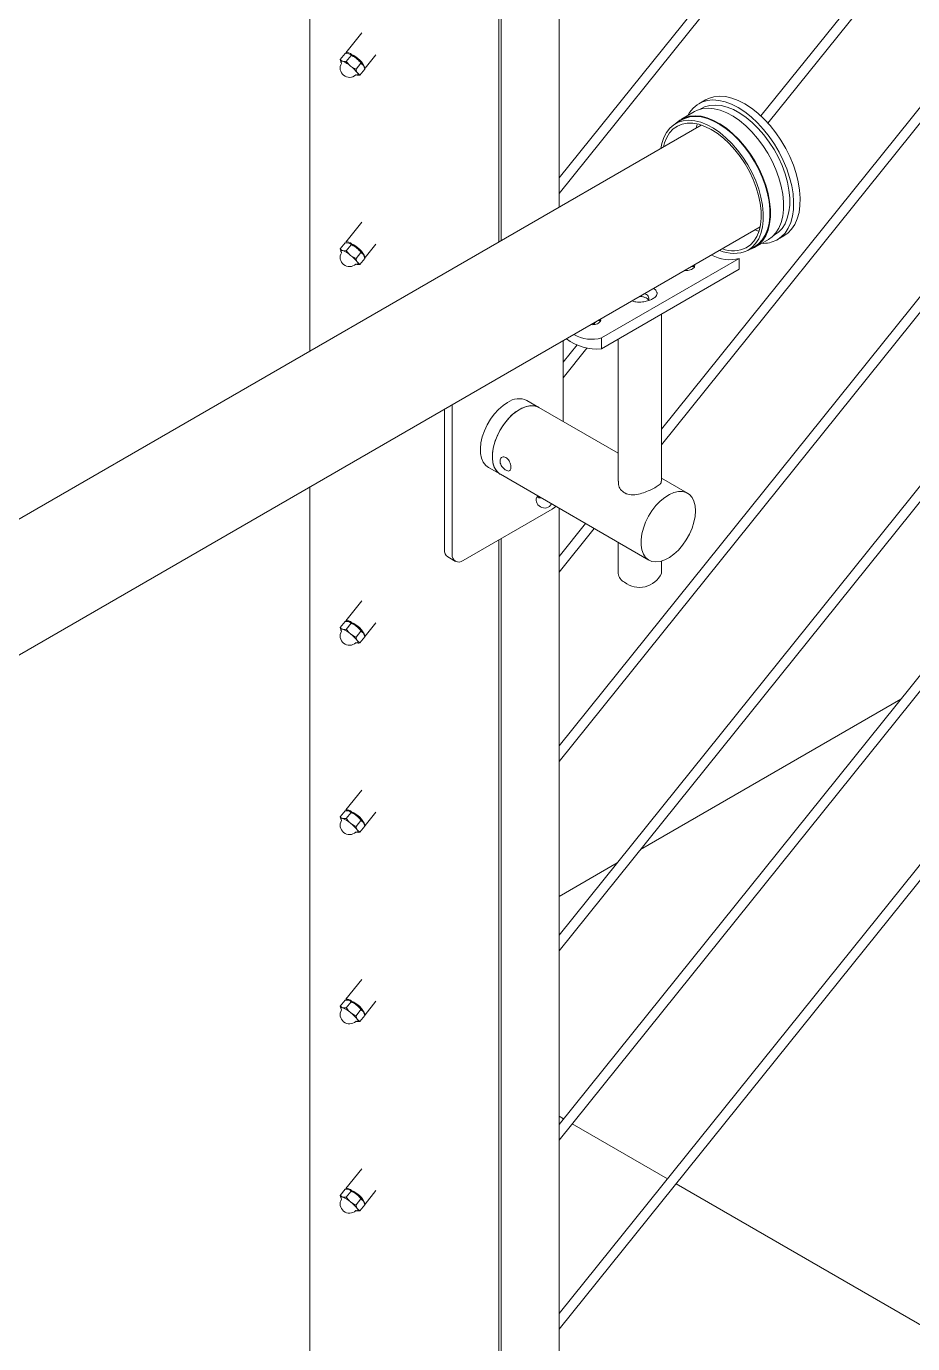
# Model space of a CAD drawing. Header units: inches. Extents: x 0.03 to 2.74, y 0.01 to 1.91.
# Drawn here: x 0.1619 to 0.2089, y 0.3139 to 0.3838 of the extents above; entities that cross this region are included whole.
import ezdxf

# ---------------------------------------------------------------- set-up
doc = ezdxf.new("R2010")
doc.units = ezdxf.units.IN
doc.header["$MEASUREMENT"] = 0

msp = doc.modelspace()

# ---------------------------------------------------------------- linework, layer by layer
at = {"linetype": 'Continuous', "lineweight": 15}
for p, q in [((0.2704031144144123, 0.4755589337943646), (0.19017526081413, 0.3757562442679459)), ((0.19017526081413, 0.3749249484291254), (0.270700271820744, 0.4750972968317097)), ((0.2704031144144123, 0.4655129101258835), (0.2008910140817876, 0.3790405143121373)), ((0.2012585268572871, 0.378666399827), (0.270700271820744, 0.4650512731944156)), ((0.2704031144144123, 0.4554668864574024), (0.1956071433315645, 0.3624214030015886)), ((0.1956071433315645, 0.3615901031708369), (0.270700271820744, 0.4550052494947474)), ((0.2704031144144123, 0.4454208632879126), (0.19017526081413, 0.3456181777534251)), ((0.19017526081413, 0.3447868739307422), (0.270700271820744, 0.4449592263252577)), ((0.2704031144144123, 0.4353748391204401), (0.19017526081413, 0.3355721475980558)), ((0.19017526081413, 0.3347408517592353), (0.270700271820744, 0.4349132021577852)), ((0.2704031144144123, 0.4253288169489332), (0.19017526081413, 0.3255261254265489)), ((0.19017526081413, 0.3246948295877284), (0.270700271820744, 0.4248671779903126)), ((0.2704031144144123, 0.4152827907854951), (0.19017526081413, 0.3154801032550419)), ((0.19017526081413, 0.3146488074162215), (0.270700271820744, 0.4148211558188058)), ((0.1769353081758379, 0.3924862765487567), (0.1769353081758379, 0.3665650126933431)), ((0.1901752677279831, 0.374208275514118), (0.1901752677279831, 0.3922447886622073)), ((0.1869771474400667, 0.3723620439048114), (0.1869771474400667, 0.3905651163897647)), ((0.1870931342397088, 0.3724290016590089), (0.1870931342397088, 0.3906320741439623)), ((0.1797010637461564, 0.3834501450902197), (0.1788522914839203, 0.3823942890752954)), ((0.178554283673657, 0.3820338212584543), (0.1788129447459158, 0.3823555845645328)), ((0.178554283673657, 0.3820338212584543), (0.178622250306578, 0.3818385582606761)), ((0.1788749101543441, 0.381934744793327), (0.1786831820939675, 0.3819452099575545)), ((0.1788129447459158, 0.3823555845645328), (0.1790046486078065, 0.3823451034354999)), ((0.1788749101543441, 0.381934744793327), (0.1791335435711904, 0.3822564941302414)), ((0.1793942684286003, 0.3815232784917585), (0.179652929500859, 0.3818450437938026)), ((0.179652929500859, 0.3818450437938026), (0.1797837015753602, 0.3817279109678914)), ((0.1798751269118569, 0.3815720756271831), (0.1804498063817102, 0.3822869665990581)), ((0.1794013309295441, 0.3812213817581975), (0.17938988850266, 0.3812251105110351)), ((0.1795930313345083, 0.3812109026248058), (0.1794622627169337, 0.3813280334550758)), ((0.1795930313345083, 0.3812109026248058), (0.1798516924067671, 0.3815326659308844)), ((0.1979434518302942, 0.3798955377811989), (0.1975954637759552, 0.3796946485534765)), ((0.1973649144304099, 0.3792728902257977), (0.196668938321732, 0.3788711117703529)), ((0.1977412838517333, 0.3794420528306882), (0.1976706519284414, 0.3794012778892908)), ((0.1977175762494459, 0.3785623596783106), (0.1417833984363072, 0.3462722461411777)), ((0.1966897697611288, 0.3788350266670974), (0.1963417817067898, 0.378634137439375)), ((0.1797010637461564, 0.3734041209227472), (0.1788522914839203, 0.3723482669037885)), ((0.1449081420012502, 0.3408594407361409), (0.2008423198143889, 0.3731495542732739)), ((0.201545341139378, 0.3726893967925612), (0.2016159730626699, 0.3727301717339586)), ((0.2017617931384479, 0.3724775720192392), (0.2021097811927869, 0.3726784612469616)), ((0.178554283673657, 0.3719877970909817), (0.1788129447459158, 0.3723095623930259)), ((0.178554283673657, 0.3719877970909817), (0.178622250306578, 0.3717925360891692)), ((0.1788129447459158, 0.3723095623930259), (0.1790046486078065, 0.3722990792680274)), ((0.1788749101543441, 0.3718887206258545), (0.1791335435711904, 0.3722104699627689)), ((0.1798751269118569, 0.371526049463745), (0.1804498063817102, 0.3722409424315856)), ((0.2002164709177264, 0.3719222563426455), (0.2005644589720654, 0.3721231455703679)), ((0.2005852904114622, 0.3720870604671124), (0.2012812665201402, 0.3724888389225573)), ((0.1788749101543441, 0.3718887206258545), (0.1786831820939675, 0.371899185790082)), ((0.1793942684286003, 0.371477254324286), (0.179652929500859, 0.3717990196263301)), ((0.1795930313345083, 0.3711648784573333), (0.1794622627169337, 0.3712820092876033)), ((0.1795930313345083, 0.3711648784573333), (0.1798516924067671, 0.3714866437593775)), ((0.179652929500859, 0.3717990196263301), (0.1797837015753602, 0.3716818868004189)), ((0.19242890728517, 0.3672673824210815), (0.1997366287708758, 0.371486040238123)), ((0.1997366287708758, 0.3709030146962687), (0.1997366287708758, 0.371486040238123)), ((0.1794013309295441, 0.3711753595866905), (0.17938988850266, 0.3711790863435626)), ((0.19242890728517, 0.3666843568792272), (0.1997366287708758, 0.3709030146962687)), ((0.1956071364177115, 0.3596535319150176), (0.1956071364177115, 0.3685191080989541)), ((0.1920972013548866, 0.3681011007538965), (0.1919908662941751, 0.3679688101482328)), ((0.1903873985688642, 0.3628351321685409), (0.1903873985688642, 0.36711405127289)), ((0.19242890728517, 0.3666843568792272), (0.19242890728517, 0.3672673824210815)), ((0.1933105341773476, 0.3671933079142847), (0.1933105341773476, 0.3596541386898556)), ((0.1911262198252164, 0.3668932095352161), (0.1903874054827173, 0.3659741287207005)), ((0.1903874054827173, 0.36514283288188), (0.1916500133362375, 0.3667134994103918)), ((0.1844948598469376, 0.3637123610757335), (0.1844948598469376, 0.3557793199768349)), ((0.1891042842270429, 0.3635758755276368), (0.1884663153458923, 0.363944167123418)), ((0.1933105480050538, 0.3611476511348006), (0.1891042842270429, 0.3635758755276368)), ((0.1840888714789244, 0.3634779966198787), (0.1840888714789244, 0.3560136920729385)), ((0.1864159430699096, 0.3603924469278076), (0.1870539119510601, 0.3600241553320264)), ((0.1769353081758379, 0.3593483276379587), (0.1769353081758379, 0.2936875425011015)), ((0.1870539119510601, 0.3600241553320264), (0.1949415881765363, 0.3554706967701499)), ((0.196991960452519, 0.3590224169657602), (0.1956071364177114, 0.3598218588644553)), ((0.185074821500561, 0.3554443864418449), (0.1898074369152409, 0.3581764671667663)), ((0.1901752677279831, 0.2936875504836663), (0.1901752677279831, 0.3582222557437947)), ((0.1915797962441318, 0.3574114282281506), (0.19017526081413, 0.3556641959330009)), ((0.1869771474400667, 0.2916451913031905), (0.1869771474400667, 0.3565425834713521)), ((0.1870931342397088, 0.2917121490573881), (0.1870931342397088, 0.3566095412255497)), ((0.19017526081413, 0.3548329000941804), (0.1920362211705254, 0.3571479258052439)), ((0.1933105341773476, 0.3564122873806182), (0.1933105341773476, 0.3547683941499128)), ((0.1842587586773512, 0.3556381511731616), (0.1846647470453644, 0.3554037790770579)), ((0.1956071364177115, 0.3547684021324777), (0.1956071364177115, 0.3554169312731864)), ((0.1797010637461564, 0.3533120725878022), (0.1788522914839203, 0.3522562185688435)), ((0.178554283673657, 0.3518957487560367), (0.1788129447459158, 0.3522175140580808)), ((0.178554283673657, 0.3518957487560367), (0.178622250306578, 0.3517004877542241)), ((0.1788749101543441, 0.3517966722909094), (0.1786831820939675, 0.3518071374551369)), ((0.1788129447459158, 0.3522175140580808), (0.1790046486078065, 0.3522070309330823)), ((0.1788749101543441, 0.3517966722909094), (0.1791335435711904, 0.3521184216278239)), ((0.1793942684286003, 0.3513852059893409), (0.179652929500859, 0.3517069712913851)), ((0.179652929500859, 0.3517069712913851), (0.1797837015753602, 0.3515898384654739)), ((0.1798751269118569, 0.3514340051207311), (0.1804498063817102, 0.3521488940966405)), ((0.1794013309295441, 0.3510833112517455), (0.17938988850266, 0.3510870380086175)), ((0.1795930313345083, 0.3510728301223882), (0.1794622627169337, 0.3511899609526583)), ((0.1795930313345083, 0.3510728301223882), (0.1798516924067671, 0.3513945954244324)), ((0.2083193857610529, 0.3480972513785415), (0.1944980403015454, 0.3401183584802785)), ((0.1797010637461564, 0.3432660504162952), (0.1788522914839203, 0.3422101924054053)), ((0.178554283673657, 0.3418497265845297), (0.1788129447459158, 0.3421714918865739)), ((0.1788129447459158, 0.3421714918865739), (0.1790046486078065, 0.3421610087615754)), ((0.1788749101543441, 0.3417506461274713), (0.1791335435711904, 0.3420723954643857)), ((0.1798751269118569, 0.341387978957293), (0.1804498063817102, 0.3421028719251336)), ((0.178554283673657, 0.3418497265845297), (0.178622250306578, 0.341654461590786)), ((0.1788749101543441, 0.3417506461274713), (0.1786831820939675, 0.3417611112916988)), ((0.1793942684286003, 0.3413391798259028), (0.179652929500859, 0.341660945127947)), ((0.1795930313345083, 0.3410268079508812), (0.1798516924067671, 0.3413485732529254)), ((0.179652929500859, 0.341660945127947), (0.1797837015753602, 0.3415438123020357)), ((0.1794013309295441, 0.3410372890802385), (0.17938988850266, 0.3410410118451794)), ((0.1795930313345083, 0.3410268079508812), (0.1794622627169337, 0.3411439387811513)), ((0.1932511683776857, 0.3393985546400898), (0.1901752504433503, 0.3376228650132144)), ((0.1797010637461564, 0.3332200282447884), (0.1788522914839203, 0.3321641702338984)), ((0.178554283673657, 0.3318037044130228), (0.1788129447459158, 0.332125469715067)), ((0.1788129447459158, 0.332125469715067), (0.1790046486078065, 0.3321149865900684)), ((0.178554283673657, 0.3318037044130228), (0.178622250306578, 0.3316084394192791)), ((0.1788749101543441, 0.3317046239559644), (0.1786831820939675, 0.3317150891201919)), ((0.1788749101543441, 0.3317046239559644), (0.1791335435711904, 0.3320263732928788)), ((0.1793942684286003, 0.3312931576543959), (0.179652929500859, 0.3316149229564401)), ((0.179652929500859, 0.3316149229564401), (0.1797837015753602, 0.3314977901305288)), ((0.1798751269118569, 0.3313419567857861), (0.1804498063817102, 0.3320568497536267)), ((0.1794013309295441, 0.3309912669087316), (0.17938988850266, 0.3309949896736725)), ((0.1795930313345083, 0.3309807857793744), (0.1794622627169337, 0.3310979166096444)), ((0.1795930313345083, 0.3309807857793744), (0.1798516924067671, 0.3313025510814185)), ((0.1904145112438044, 0.3258237480586709), (0.1901752642710565, 0.3259618623961919)), ((0.1959304281887694, 0.3226394769854581), (0.1908709465409776, 0.3255602535702507)), ((0.1797010637461564, 0.3231740060732814), (0.1788522914839203, 0.3221181480623915)), ((0.2380730385077118, 0.2983110658931234), (0.1963868669428691, 0.3223759805013968)), ((0.178554283673657, 0.3217576822415159), (0.1788129447459158, 0.3220794395596976)), ((0.178554283673657, 0.3217576822415159), (0.178622250306578, 0.3215624172477721)), ((0.1788749101543441, 0.3216586017844575), (0.1786831820939675, 0.321669066948685)), ((0.1788129447459158, 0.3220794395596976), (0.1790046486078065, 0.3220689564346991)), ((0.1788749101543441, 0.3216586017844575), (0.1791335435711904, 0.3219803511213719)), ((0.1798751269118569, 0.3212959346142792), (0.1804498063817102, 0.3220108195982574)), ((0.1794013309295441, 0.3209452367533623), (0.17938988850266, 0.3209489675021656)), ((0.1793942684286003, 0.3212471354828889), (0.179652929500859, 0.3215689007849332)), ((0.1795930313345083, 0.3209347636078674), (0.1794622627169337, 0.3210518864542751)), ((0.1795930313345083, 0.3209347636078674), (0.1798516924067671, 0.3212565209260492)), ((0.179652929500859, 0.3215689007849332), (0.1797837015753602, 0.3214517679590219))]:
    msp.add_line(p, q, dxfattribs=at)
at = {"linetype": 'Continuous', "lineweight": 15, "flags": 128}
for points in [[(0.178622250306578, 0.3818385582606761), (0.1786033927722418, 0.3818716984424894), (0.1785920298546683, 0.381899893195055), (0.1785883585986711, 0.3819226614261143), (0.1785924654274138, 0.381939629815171), (0.1786042742885123, 0.3819505048754867), (0.1786235570248143, 0.3819550889227791), (0.178650026711416, 0.3819533239796531), (0.1786831820939675, 0.3819452099575545)], [(0.1794622627169337, 0.3813280334550758), (0.1794811444497557, 0.3812949112340335), (0.1794925073673292, 0.3812667184774335), (0.179496150967914, 0.3812439322852789), (0.1794920475960979, 0.381226961900581), (0.1794802663904117, 0.381216102805395), (0.1794609525417708, 0.3812115047886141), (0.1794345105105815, 0.3812132856968698), (0.1794013309295441, 0.3812213817581975)], [(0.2017283300894334, 0.3724588626897528), (0.2019642584126922, 0.3726197596544953), (0.2021681064575569, 0.3728293152502201), (0.2023370049749901, 0.3730845911463425), (0.2024685825133777, 0.3733820023661358), (0.2025609999877946, 0.3737173691850794), (0.2026129506800043, 0.3740859929775525), (0.2026237155492844, 0.3744826921494038), (0.2025931355770135, 0.3749018979417058), (0.2025216463359369, 0.3753377262887593), (0.2024102434209015, 0.375784061645405), (0.2022604893627082, 0.3762346408182268), (0.2020744998004065, 0.3766831328028786), (0.2018548743427626, 0.3771232425678072), (0.2016046965682602, 0.377548796880773), (0.2013274856281283, 0.3779538141631046), (0.2010271271078102, 0.3783326142613189), (0.2007078384576984, 0.378679878322845), (0.200374099854603, 0.3789907326200922), (0.2000306058047805, 0.3792608064289102), (0.1996821614361368, 0.3794863218373106), (0.1993336686705214, 0.3796641057199616), (0.1989900225159306, 0.3797916595872538), (0.1986560419279767, 0.379867195506193), (0.1983364144990628, 0.3798896540589002), (0.1980356342337055, 0.379858716312567), (0.1977579116684441, 0.3797748237706772), (0.1975071531302811, 0.3796391484315772), (0.1972868777704456, 0.3794535947766562), (0.1971001760812743, 0.379220771822936), (0.1970096184333419, 0.379067776554803)], [(0.2016159730626699, 0.3727301717339586), (0.2018122780938001, 0.3728692131494042), (0.2020073662867843, 0.3730744167181705), (0.2021671523458288, 0.3733252766833494), (0.2022892164223478, 0.3736179845155261), (0.20237170560371, 0.373948108997218), (0.2024133684825037, 0.3743106441292926), (0.2024135758980967, 0.3747000929634689), (0.2023723278504891, 0.3751105514335205), (0.202290239672607, 0.3755358001683961), (0.2021685696857148, 0.3759693883253689), (0.2020091500608847, 0.3764047493495541), (0.2018144006467024, 0.3768352808138296), (0.2015872805722958, 0.3772544521964369), (0.2013312191088035, 0.3776559146526017), (0.201050115669375, 0.3780335768612262), (0.2007482153598152, 0.3783817227751813), (0.2004301020647307, 0.3786950675076952), (0.200100601653587, 0.378968861113481), (0.1997646990144706, 0.3791989584397484), (0.1994274965709711, 0.3793818650295189), (0.1990940967466777, 0.3795148129572905), (0.1987695604820614, 0.3795957847767316), (0.1984588035266776, 0.3796235534302623), (0.1981665411283423, 0.3795976982115886), (0.1978971981530406, 0.3795186087492003), (0.1977412838517333, 0.3794420528306882)], [(0.2021097811927869, 0.3726784612469616), (0.2023122464670311, 0.3728206488822177), (0.2025160945118959, 0.3730302044779425), (0.202684993029329, 0.373285480374065), (0.2028165705677167, 0.3735828915938582), (0.2029089880421335, 0.3739182584128019), (0.2029609387343433, 0.374286882205275), (0.2029717036036234, 0.3746835813771263), (0.2029411236313524, 0.3751027871694282), (0.2028696343902759, 0.3755386155164818), (0.2027582314752404, 0.3759849508731274), (0.2026084774170472, 0.3764355300459493), (0.2024224878547455, 0.3768840220306011), (0.2022028623971016, 0.3773241317955296), (0.2019526846225991, 0.3777496861084955), (0.2016754736824672, 0.378154703390827), (0.2013751151621492, 0.3785335034890413), (0.2010558265120374, 0.3788807675505674), (0.200722087908942, 0.3791916218478146), (0.2003785938591194, 0.3794616956566327), (0.2000301494904757, 0.379687211065033), (0.1996816567248603, 0.379864994947684), (0.1993380105702696, 0.3799925488149762), (0.1990040299823156, 0.3800680847339155), (0.1986844025534018, 0.3800905432866227), (0.1983836222880445, 0.3800596055402894), (0.198105899722783, 0.3799757129983996), (0.1979434518302942, 0.3798955377811989)], [(0.2005538323798473, 0.3720694730584267), (0.2007837041677886, 0.3722275950626904), (0.2009808941721159, 0.3724350063666228), (0.2011423948667298, 0.3726885650381739), (0.2012657725753382, 0.3729844186353885), (0.2013491467298974, 0.373318096018877), (0.2013912590091428, 0.3736845273179593), (0.2013914664247358, 0.3740781636879511), (0.2013497758905297, 0.3744930371923761), (0.2012668096533035, 0.3749228566060702), (0.2011438260343219, 0.375361111207339), (0.2009826917739225, 0.3758011506139863), (0.2007858543761034, 0.3762363085305859), (0.2005562867976986, 0.3766599905657781), (0.2002974805345247, 0.3770657660460379), (0.2000133488274374, 0.3774474917564593), (0.1997082059207727, 0.3777993778056741), (0.1993866702684027, 0.3781160934029453), (0.1990536230506175, 0.3783928327211395), (0.1987141113801818, 0.3786254027101309), (0.1983732791638037, 0.3788102789773495), (0.1980362979636033, 0.3789446536844689), (0.1977082702031704, 0.3790264974132566), (0.1973941738567383, 0.3790545651482809), (0.1970987656552414, 0.3790284321952091), (0.19682652577549, 0.3789484941756179), (0.1965815817877859, 0.3788159630279254), (0.1964048567886411, 0.3786705483356287)], [(0.2005644589720654, 0.3721231455703679), (0.2007607640031956, 0.3722621869858135), (0.2009558521961798, 0.3724673905545798), (0.2011156382552244, 0.3727182505197586), (0.2012377023317433, 0.3730109583519353), (0.2013201915131054, 0.3733410828336272), (0.2013618543918992, 0.3737036179657018), (0.2013620618074922, 0.3740930667998781), (0.2013208137598846, 0.3745035252699297), (0.2012387255820025, 0.3749287740048053), (0.2011170555951103, 0.3753623621617782), (0.2009576359702802, 0.3757977231859634), (0.200762886556098, 0.3762282546502388), (0.2005357664816914, 0.3766474260328461), (0.200279705018199, 0.377048888489011), (0.1999986015787705, 0.3774265506976354), (0.1996967012692107, 0.3777746966115905), (0.1993785879741262, 0.3780880413441044), (0.1990490875629825, 0.3783618349498902), (0.1987131849238662, 0.3785919322761577), (0.1983759824803666, 0.3787748388659282), (0.1980425826560732, 0.3789077867936997), (0.1977180463914568, 0.3789887586131409), (0.1974072894360731, 0.3790165272666716), (0.1971150270377377, 0.3789906720479979), (0.1968456840624361, 0.3789115825856095), (0.1966897697611288, 0.3788350266670974)], [(0.2012812665201402, 0.3724888389225573), (0.2014796802764666, 0.3726293735181352), (0.2016768702807939, 0.3728367848220677), (0.2018383709754077, 0.3730903434936188), (0.2019617486840161, 0.3733861970908334), (0.2020451228385753, 0.3737198744743219), (0.2020872351178207, 0.3740863057734041), (0.2020874425334138, 0.374479942143396), (0.2020457519992076, 0.374894815647821), (0.2019627857619815, 0.3753246350615151), (0.2018398021429999, 0.3757628896627839), (0.2016786678826004, 0.3762029290694311), (0.2014818304847814, 0.3766380869860308), (0.2012522629063765, 0.377061769021223), (0.2009934566432026, 0.3774675445014828), (0.2007093249361154, 0.3778492702119042), (0.2004041820294507, 0.3782011562611189), (0.2000826463770806, 0.3785178718583901), (0.1997495991592955, 0.3787946111765844), (0.1994100874888598, 0.3790271811655758), (0.1990692552724816, 0.3792120574327944), (0.1987322740722813, 0.3793464321399138), (0.1984042463118483, 0.3794282758687015), (0.1980901499654162, 0.3794563436037258), (0.1977947417639194, 0.379430210650654), (0.1975225018841679, 0.3793502726310628), (0.1973649144304099, 0.3792728902257977)], [(0.2001853447510604, 0.3719048565858655), (0.2004127759488566, 0.372061297758091), (0.2006078641418409, 0.3722665013268573), (0.2007676502008854, 0.3725173612920362), (0.2008897142774044, 0.3728100691242128), (0.2009722034587665, 0.3731401936059048), (0.2010138663375603, 0.3735027287379795), (0.2010140737531533, 0.3738921775721556), (0.2009728257055457, 0.3743026360422073), (0.2008907375276635, 0.3747278847770829), (0.2007690675407713, 0.3751614729340557), (0.2006096479159413, 0.3755968339582409), (0.2004148985017591, 0.3760273654225164), (0.2001877784273524, 0.3764465368051237), (0.19993171696386, 0.3768479992612886), (0.1996506135244316, 0.3772256614699129), (0.1993487132148717, 0.3775738073838681), (0.1990305999197873, 0.377887152116382), (0.1987010995086435, 0.3781609457221679), (0.1983651968695272, 0.3783910430484352), (0.1980279944260276, 0.3785739496382058), (0.1976945946017343, 0.3787068975659773), (0.1973700583371179, 0.3787878693854185), (0.1970593013817342, 0.3788156380389491), (0.1967670389833988, 0.3787897828202754), (0.1964976960080972, 0.3787106933578871), (0.1962553585430126, 0.378579575598413), (0.1960436978441424, 0.3783984098842076), (0.1958659219393261, 0.3781699429649469), (0.1957247272312733, 0.3778976440818448), (0.1956222570144459, 0.3775856371009298), (0.1955710184491056, 0.3773231787852073)], [(0.2001046669992111, 0.3720476284184013), (0.200326525631407, 0.3722009274178912), (0.2005160896557625, 0.3724027612783854), (0.2006703792015908, 0.3726499361753232), (0.2007869536787467, 0.3729385637387202), (0.2008639809161581, 0.373264089003173), (0.2009002440756791, 0.3736213782309949), (0.200895169307502, 0.3740047947615031), (0.2008488395778643, 0.3744082948186651), (0.2007619877551947, 0.3748255113410039), (0.2006359689547013, 0.3752498697450088), (0.2004727881937836, 0.3756746757502153), (0.2002750105119426, 0.3760932271448454), (0.2000457609707805, 0.3764989215679496), (0.1997886486016166, 0.3768853682763432), (0.1995077249223688, 0.377246469975304), (0.1992074286267287, 0.3775765285995585), (0.1988924957040712, 0.3778703411111966), (0.1985678833870707, 0.3781232773351932), (0.198238721754729, 0.3783313398338357), (0.1979101961968727, 0.3784912557101116), (0.1975874921033284, 0.3786004965621747), (0.1972756911561263, 0.3786573463364447), (0.196979716018675, 0.3786609033183821), (0.1967042335418186, 0.378611114054821), (0.1964535856253052, 0.3785087613716879), (0.1962317339069625, 0.3783554583809156), (0.1960421629687538, 0.378153632503635), (0.1958878734229255, 0.377906453614766), (0.1957712989457696, 0.3776178260513691), (0.1957159397239805, 0.3774068393097232)], [(0.1974996170303997, 0.3786215871082144), (0.1974972732341981, 0.3786142097994543), (0.1974419140124088, 0.3784032230578085)], [(0.2005666575773519, 0.3729904216447029), (0.2006967417234694, 0.372952274980683), (0.2007846167963981, 0.372931181878018)], [(0.2002795459995776, 0.3719586672388993), (0.2002947495625493, 0.3719630358382159), (0.2005538323798473, 0.3720694730584267)], [(0.178622250306578, 0.3717925360891692), (0.1786033927722418, 0.3718256742750168), (0.1785920298546683, 0.3718538670316168), (0.1785883585986711, 0.3718766372586418), (0.1785924654274138, 0.3718936036517329), (0.1786042742885123, 0.3719044827039797), (0.1786235570248143, 0.3719090667512721), (0.178650026711416, 0.3719073018081462), (0.1786831820939675, 0.371899185790082)], [(0.1794622627169337, 0.3712820092876033), (0.1794811444497557, 0.3712488890625266), (0.1794925073673292, 0.3712206923139955), (0.179496150967914, 0.371197910113772), (0.1794920475960979, 0.3711809377331085), (0.1794802663904117, 0.3711700786379225), (0.1794609525417708, 0.3711654806211416), (0.1794345105105815, 0.3711672615293973), (0.1794013309295441, 0.3711753595866905)], [(0.1972847897868087, 0.3710958374017481), (0.1973392018107229, 0.3710413723615848), (0.1973493513470769, 0.3710257105692939)], [(0.1922969702264211, 0.3682164304594364), (0.1923514099057476, 0.3681619813844029), (0.1923615594421016, 0.368146319592112)], [(0.1874411292079009, 0.3638426447195192), (0.1871960745985472, 0.3636770943838956), (0.1869580997747702, 0.3634681550838777), (0.1867340079680223, 0.3632218140778781), (0.1865302428893948, 0.3629451604310521), (0.1863526951417308, 0.3626461614853163), (0.1862064533209135, 0.3623334113910384), (0.1860957487050413, 0.3620159235318056), (0.186023734011129, 0.3617028111906896), (0.1859924833951072, 0.3614030839617557), (0.1860029371409977, 0.3611253882797263), (0.1860547357284392, 0.3608776761052616), (0.1861464410759865, 0.3606671090978514), (0.186275370608636, 0.3604997113333719), (0.1864159430699096, 0.3603924469278076)], [(0.1870539119510601, 0.3600241553320264), (0.1869906640228814, 0.3600654857384287), (0.1868444222020641, 0.3602093846284737), (0.1867337175861919, 0.3603990556588783), (0.1866617028922797, 0.3606290216042239), (0.1866304522762578, 0.3608926716318399), (0.1866409060221483, 0.361182436951965), (0.1866927046095898, 0.3614899505105654), (0.1867844099571371, 0.36180640225045), (0.1869133394897866, 0.3621226548928451), (0.1870758150376879, 0.3624296311313648), (0.1872671628361438, 0.3627185012527763), (0.1874818794580851, 0.3629809545727513), (0.1877137424357199, 0.363209410997838), (0.1879561421254823, 0.3633973403488177), (0.1882020540526207, 0.3635393022826099), (0.1884444537423831, 0.3636312416562567), (0.1886763167200179, 0.3636704885269221), (0.1888910333419592, 0.3636559417418017), (0.1890823811404152, 0.3635879970859566), (0.1891042842270429, 0.3635758755276368)], [(0.1870539119510601, 0.3600241553320264), (0.1870323130739689, 0.3600371790382497), (0.1868778022848414, 0.3601689352495256), (0.1867578607612247, 0.3603476213520302), (0.1866759454296701, 0.3605680954140199), (0.1866343793448198, 0.3608240020630648), (0.1866343793448198, 0.3611079920396692), (0.1866759454296701, 0.3614118898687613), (0.1867578607612247, 0.361726945351358), (0.1868778022848414, 0.3620441089974368), (0.1870323130739689, 0.3623542595686086), (0.1872169129517972, 0.3626484475755402), (0.187426319734556, 0.3629182345713451), (0.1876545321977528, 0.3631558647968398), (0.1878949406978218, 0.3633544807344477), (0.1881406313816609, 0.3635083665874567), (0.1883845797745183, 0.3636131239068267), (0.1886197060908172, 0.3636657035214488), (0.1888393177207549, 0.3636646290447721), (0.1890370262640649, 0.3636098930923778), (0.1891042842270429, 0.3635758755276368)], [(0.1890227906405275, 0.3588332490566683), (0.189056253689542, 0.3588336291421202), (0.1891006406264581, 0.3588426267819833)], [(0.1974167199317045, 0.3580835946519091), (0.1973958677507484, 0.3577885928937837), (0.1973338919715404, 0.3574779905354019), (0.1972325901958873, 0.3571607333258802), (0.1970948662420918, 0.3568459385635763), (0.196924702489541, 0.3565426795344003), (0.196726993946231, 0.3562596741567516), (0.1965073823162933, 0.3560050454812179), (0.1962722559999943, 0.3557861500375342), (0.196028307607137, 0.3556092505377451), (0.1957826169232979, 0.3554794679652457), (0.1955422084232289, 0.355400514156912), (0.1953139959600321, 0.3553746558809102), (0.1951045891772733, 0.3554026669516869), (0.194919989299445, 0.3554837204763731), (0.1947654785103175, 0.355615476687649), (0.1946455369867008, 0.3557941627901536), (0.1945636216551462, 0.3560146368521432), (0.1945220555702959, 0.3562705435011881), (0.1945220555702959, 0.3565545334777926), (0.1945636216551462, 0.3568584313068847), (0.1946455369867008, 0.3571734867894814), (0.1947654785103175, 0.3574906504355602), (0.194919989299445, 0.357800801006732), (0.1951045891772733, 0.3580949890136636), (0.1953139959600321, 0.3583647760094685), (0.1955422084232289, 0.3586024062349632), (0.1957826169232979, 0.3588010221725711), (0.196028307607137, 0.3589549080255801), (0.1962722559999943, 0.3590596653449502), (0.1965073823162933, 0.3591122449595723), (0.196726993946231, 0.3591111704828955), (0.196924702489541, 0.3590564345305011), (0.1970948662420918, 0.3589496423881051), (0.1972325901958873, 0.3587938643101044), (0.1973338919715404, 0.3585935676411767), (0.1973958677507484, 0.3583545209943622), (0.1974167199317045, 0.3580835946519091)], [(0.1898074369152409, 0.3581764671667663), (0.189920575207405, 0.3582546504987472), (0.18999859112581, 0.3583242424985233)], [(0.178622250306578, 0.3517004877542241), (0.1786033927722418, 0.3517336259400718), (0.1785920298546683, 0.351761822688603), (0.1785883585986711, 0.3517845889236967), (0.1785924654274138, 0.351801559308719), (0.1786042742885123, 0.3518124343690347), (0.1786235570248143, 0.3518170184163271), (0.178650026711416, 0.3518152534732011), (0.1786831820939675, 0.3518071374551369)], [(0.1794622627169337, 0.3511899609526583), (0.1794811444497557, 0.3511568407275815), (0.1794925073673292, 0.3511286479709816), (0.179496150967914, 0.3511058617788268), (0.1794920475960979, 0.3510888893981634), (0.1794802663904117, 0.3510780303029774), (0.1794609525417708, 0.3510734322861965), (0.1794345105105815, 0.3510752131944522), (0.1794013309295441, 0.3510833112517455)], [(0.178622250306578, 0.341654461590786), (0.1786033927722418, 0.3416876037685649), (0.1785920298546683, 0.3417157965251649), (0.1785883585986711, 0.3417385667521898), (0.1785924654274138, 0.3417555371372121), (0.1786042742885123, 0.3417664082055966), (0.1786235570248143, 0.341770992252889), (0.178650026711416, 0.3417692313016942), (0.1786831820939675, 0.3417611112916988)], [(0.1794622627169337, 0.3411439387811513), (0.1794811444497557, 0.3411108145641434), (0.1794925073673292, 0.3410826218075434), (0.179496150967914, 0.3410598356153888), (0.1794920475960979, 0.3410428712185876), (0.1794802663904117, 0.3410320081314705), (0.1794609525417708, 0.3410274101146896), (0.1794345105105815, 0.3410291870310141), (0.1794013309295441, 0.3410372890802385)], [(0.178622250306578, 0.3316084394192791), (0.1786033927722418, 0.3316415815970579), (0.1785920298546683, 0.3316697743536579), (0.1785883585986711, 0.3316925445806829), (0.1785924654274138, 0.3317095069818428), (0.1786042742885123, 0.3317203860340897), (0.1786235570248143, 0.3317249700813821), (0.178650026711416, 0.3317232091301873), (0.1786831820939675, 0.3317150891201919)], [(0.1794622627169337, 0.3310979166096444), (0.1794811444497557, 0.3310647923926365), (0.1794925073673292, 0.3310365996360365), (0.179496150967914, 0.3310138134438818), (0.1794920475960979, 0.3309968410632183), (0.1794802663904117, 0.3309859859599635), (0.1794609525417708, 0.3309813879431827), (0.1794345105105815, 0.3309831648595072), (0.1794013309295441, 0.3309912669087316)], [(0.178622250306578, 0.3215624172477721), (0.1786033927722418, 0.321595559425551), (0.1785920298546683, 0.321623752182151), (0.1785883585986711, 0.3216465144253136), (0.1785924654274138, 0.3216634848103358), (0.1786042742885123, 0.3216743638625827), (0.1786235570248143, 0.3216789479098752), (0.178650026711416, 0.3216771789748179), (0.1786831820939675, 0.321669066948685)], [(0.1794622627169337, 0.3210518864542751), (0.1794811444497557, 0.3210187702211296), (0.1794925073673292, 0.3209905774645296), (0.179496150967914, 0.3209677912723749), (0.1794920475960979, 0.3209508188917114), (0.1794802663904117, 0.3209399558045942), (0.1794609525417708, 0.3209353657716757), (0.1794345105105815, 0.3209371426880003), (0.1794013309295441, 0.3209452367533623)]]:
    msp.add_lwpolyline(points, dxfattribs=at)
at = {"linetype": 'Continuous', "lineweight": 15}
for centre, radius, start, end in [((0.1790422588645705, 0.3815832984228689), 0.0004921259842520061, 149.6098794303951, 312.8009773730888), ((0.1780990588665032, 0.3805109358427221), 0.001548658187380858, 49.57992091274481, 67.84087233736716), ((0.1789253057316683, 0.382096762874432), 0.0003063542403402445, 41.48331887600881, 103.7881586304056), ((0.1784195235398861, 0.3809091809088431), 0.001550562751928882, 49.5912316536589, 67.82956159646297), ((0.1786622593172466, 0.3810917303375642), 0.001304522671062116, 21.60559616373028, 67.81663086362926), ((0.1783836564593829, 0.3806980736689751), 0.001738013575611823, 36.33724677287605, 53.20464355474579), ((0.1780634356127322, 0.3802992636732174), 0.001736399876616489, 36.33268613673757, 53.21614442563657), ((0.1789253029754233, 0.3720507318884729), 0.0003063621439250906, 41.48421238026952, 103.7872651261339), ((0.1784194943647722, 0.3708630995048061), 0.001550626766350243, 49.59182956545292, 67.82936136029548), ((0.1786622565543523, 0.371045708066197), 0.001304523806724811, 21.60539254864843, 67.81652015320527), ((0.1783836735339189, 0.3706520741152414), 0.00173798523681141, 36.33692666089556, 53.20464770306722), ((0.1994098737560046, 0.3735020639582665), 0.001611868602097732, 249.3214504069789, 295.5341071878449), ((0.2010079397833595, 0.373833729639029), 0.001552166653841454, 266.9725705324253, 297.6532314208675), ((0.1790422588645705, 0.3715372746545895), 0.0004921259842520061, 149.6098794303951, 312.8009773730888), ((0.1780991206039587, 0.3704650224751372), 0.001548532285115313, 49.57895395613915, 67.8414416200087), ((0.1780635839558433, 0.370253379016421), 0.001736197716712544, 36.33187764548652, 53.2172688965458), ((0.1992086389505421, 0.3733001388129293), 0.001889372088681979, 240.0848532338292, 286.2275330318583), ((0.199446655305968, 0.3735551876994492), 0.001808108094322184, 245.4622773366844, 294.1133251766007), ((0.1946723499642508, 0.3693398131054051), 0.0002675963960057851, 339.3505927734678, 83.34593745326237), ((0.1921774501753344, 0.3693696220531286), 0.00269701311310403, 233.1051309722089, 275.3497651583231), ((0.1919009174648363, 0.3690814809958876), 0.001889372088681738, 240.0848532338251, 286.2275330318614), ((0.1880421368803784, 0.3630005840180792), 0.001034541660488559, 65.79417029807665, 125.5167552034891), ((0.1893977464852983, 0.3586723640228431), 0.0004369970956525857, 150.1481455856728, 329.8596858152861), ((0.1891529517077467, 0.3589295100759505), 0.0001612497120547937, 207.6081294449749, 291.0388625626414), ((0.1845392492498424, 0.3559912367396649), 0.0004509372223819169, 177.1456599887464, 231.5364308566876), ((0.1848484228429828, 0.3557219503365526), 0.0003581871965865992, 170.7834311851829, 309.2028596323796), ((0.1938727522534581, 0.3548167773820942), 0.000564296112215622, 184.9186283750621, 246.4039376664788), ((0.194442458792533, 0.3553057988273642), 0.001282680466159211, 231.6653879910703, 335.2308142545868), ((0.1790422588645705, 0.3514452271180307), 0.0004921259842520061, 149.6098794303951, 312.8009773730844), ((0.1780990544557158, 0.3503728468637641), 0.00154867511062526, 49.58023979962335, 67.84095112611877), ((0.178925302975423, 0.3519586835535269), 0.0003063621439258869, 41.48421238035957, 103.7872651260414), ((0.1784195436496158, 0.3507711322629674), 0.001550533070571914, 49.5912738351882, 67.82991709054953), ((0.1786622698015474, 0.3509536702102185), 0.001304509101649154, 21.60534188577903, 67.8168851415805), ((0.1783836735339212, 0.3505600257802982), 0.001737985236808539, 36.33692666089284, 53.20464770309113), ((0.1780634526496636, 0.3501612157436443), 0.001736371593111677, 36.33236600473866, 53.21614857974159), ((0.1789253129692215, 0.3419126807871786), 0.0003063418030492245, 41.48273162431596, 103.7901233124324), ((0.1784195374298146, 0.3407251183207766), 0.001550527796780358, 49.59080608187048, 67.82958949427741), ((0.1786622671330599, 0.3409076480322533), 0.001304510115166996, 21.60513598143897, 67.816776720417), ((0.1783838625611563, 0.3405141871376999), 0.001737721854820532, 36.3356390471957, 53.20593531677181), ((0.1790422588645705, 0.3413992033497513), 0.0004921259842520061, 149.6098794303951, 312.8009773730844), ((0.1780991097583342, 0.3403268932577938), 0.001548587053423403, 49.58015270473069, 67.84183357731196), ((0.1780633884463727, 0.3401151298727798), 0.001736461054784095, 36.33280410160113, 53.21571048286644), ((0.1789253019502115, 0.3318666233754681), 0.0003063734015051729, 41.48630384369296, 103.7865510930312), ((0.1784194388558289, 0.3306789339585214), 0.001550715194477301, 49.59191752324769, 67.82847805290189), ((0.1790422588645705, 0.3313531795814719), 0.0004921259842519786, 149.6098794304006, 312.8009773730844), ((0.1780992420140265, 0.3302811255698153), 0.001548301482518897, 49.57758113250931, 67.8428144436572), ((0.1780636510422041, 0.3300693375617119), 0.001736113324220428, 36.33182750495777, 53.21795100164473), ((0.178662225194246, 0.3308615843429548), 0.001304564394890217, 21.60615309904492, 67.81575960281883), ((0.1783837377678382, 0.3304680411673774), 0.001737895736079379, 36.33648915676444, 53.20508520721636), ((0.1780992420140271, 0.3202351033983097), 0.001548301482517381, 49.57758113249266, 67.84281444365973), ((0.1789253040004301, 0.3218206248883671), 0.0003063508881146501, 41.48212099322782, 103.7879790931954), ((0.1784195498623703, 0.3206330495233528), 0.001550538358107638, 49.59174167246292, 67.8302446095954), ((0.178662272469773, 0.3208155957180124), 0.001304508088495252, 21.60554779768671, 67.81699355692322), ((0.1783836092738188, 0.3204218915258456), 0.001738074774124378, 36.33736429827636, 53.20421006569309), ((0.1790422588645705, 0.3213071558131925), 0.0004921259842520061, 149.6098794303951, 312.8009773730888), ((0.1780636414407996, 0.3200233285545715), 0.001736108529757684, 36.33107751002663, 53.21743707443922)]:
    msp.add_arc(centre, radius, start, end, dxfattribs=at)
for points, knots in [([(0.1786831820939675, 0.3819452099575545), (0.1786794155361805, 0.3819464236006969), (0.1786257471732905, 0.381963716376826), (0.1785887159595149, 0.3820000435770274), (0.178554283673657, 0.3820338212584543)], [0, 0, 0, 0, 0.07018208836928458, 1, 1, 1, 1]), ([(0.1786251748664402, 0.3818549124284799), (0.1786255609322806, 0.3818556493532349), (0.1786264498801521, 0.3818573461821794), (0.1786188705222407, 0.381841828537723), (0.1786145828434877, 0.3818330501325852)], [0, 0, 0, 0, 0.4342952525639786, 1, 1, 1, 1]), ([(0.1788749101543441, 0.381934744793327), (0.1789262223915641, 0.381868552829282), (0.1789950138744173, 0.3817798129183697), (0.1790812711625427, 0.381708154310851), (0.1791031882991453, 0.3816899465567715)], [0, 0, 0, 0, 0.7459097419012937, 1, 1, 1, 1]), ([(0.1790046486078065, 0.3823451034354999), (0.1790084139907165, 0.3823438897668218), (0.1790620769683142, 0.3823265929668299), (0.1790991095051618, 0.3822902691785921), (0.1791335435711904, 0.3822564941302414)], [0, 0, 0, 0, 0.07016723779615969, 1, 1, 1, 1]), ([(0.1794246548129843, 0.382089840034717), (0.1794019068652188, 0.3821070130580202), (0.1793123746567792, 0.3821746032739713), (0.1792099469207818, 0.3822215072838587), (0.1791335435711904, 0.3822564941302414)], [0, 0, 0, 0, 0.2540755797500729, 1, 1, 1, 1]), ([(0.179652929500859, 0.3818450437938026), (0.1796371063197164, 0.3818665688187674), (0.1795709544121269, 0.3819565584011081), (0.1794878676600421, 0.3820322519649594), (0.1794246548129843, 0.382089840034717)], [0, 0, 0, 0, 0.2391946312551681, 1, 1, 1, 1]), ([(0.1797837015753602, 0.3817279109678914), (0.1797860331222746, 0.3817241760139891), (0.1798192348961875, 0.3816709893960089), (0.1798360542074733, 0.3815993109038346), (0.1798516924067671, 0.3815326659308844)], [0, 0, 0, 0, 0.07022356457583062, 1, 1, 1, 1]), ([(0.1791031882991453, 0.3816899465567715), (0.1791737813237081, 0.3816415399528116), (0.1792665657988745, 0.3815779163671836), (0.1793696206027139, 0.3815338241229892), (0.1793942684286003, 0.3815232784917585)], [0, 0, 0, 0, 0.7608279772696019, 1, 1, 1, 1]), ([(0.1793751170555072, 0.3812204462848707), (0.1793871102374431, 0.3812267808563917), (0.1794028333647388, 0.3812350855143983), (0.1793988724139644, 0.3812348349888424), (0.1793979327707444, 0.3812347755574954)], [0, 0, 0, 0, 0.7627733153957211, 0.9999999999999999, 0.9999999999999999, 0.9999999999999999, 0.9999999999999999]), ([(0.1794622627169337, 0.3813280334550758), (0.1794599395157875, 0.3813317741145334), (0.1794268270155782, 0.3813850895957513), (0.1794099558753224, 0.381456696027809), (0.1793942684286003, 0.3815232784917585)], [0, 0, 0, 0, 0.07016084957246597, 1, 1, 1, 1]), ([(0.1794013309295441, 0.3812213817581975), (0.1794051556527437, 0.3812202448050092), (0.1794596560271909, 0.3812040437961376), (0.1795287687754888, 0.381207597921027), (0.1795930313345083, 0.3812109026248058)], [0, 0, 0, 0, 0.07017792516923654, 1, 1, 1, 1]), ([(0.1786831820939675, 0.371899185790082), (0.1786794155329907, 0.3719004001278803), (0.1786257450966837, 0.3719177034557325), (0.1785887150098568, 0.3719540247783337), (0.178554283673657, 0.3719877970909817)], [0, 0, 0, 0, 0.0701794365021863, 1, 1, 1, 1]), ([(0.1790046486078065, 0.3722990792680274), (0.1790084139907165, 0.3722978655993492), (0.1790620769683142, 0.3722805687993573), (0.1790991095051618, 0.3722442450111196), (0.1791335435711904, 0.3722104699627689)], [0, 0, 0, 0, 0.07016723779615969, 1, 1, 1, 1]), ([(0.1794246548129843, 0.37204381786321), (0.179401906761513, 0.3720609893990412), (0.1793123721134791, 0.3721285752939821), (0.1792099461723758, 0.3721754813326629), (0.1791335435711904, 0.3722104699627689)], [0, 0, 0, 0, 0.2540698151029259, 1, 1, 1, 1]), ([(0.179652929500859, 0.3717990196263301), (0.1796371062481704, 0.3718205439153803), (0.1795709526009106, 0.3719105323806712), (0.1794878671232329, 0.371986227906497), (0.1794246548129843, 0.37204381786321)], [0, 0, 0, 0, 0.2391894225631543, 1, 1, 1, 1]), ([(0.1786251748664402, 0.3718088882610074), (0.1786255609322806, 0.3718096251857624), (0.1786264498801521, 0.3718113220147068), (0.1786188705222407, 0.3717958043702506), (0.1786145828434877, 0.3717870259651126)], [0, 0, 0, 0, 0.4342952525639786, 1, 1, 1, 1]), ([(0.1788749101543441, 0.3718887206258545), (0.1789262227468659, 0.371822529105891), (0.1789950149605057, 0.3717337894620985), (0.1790812711928292, 0.3716621288535643), (0.1791031882991453, 0.3716439203933334)], [0, 0, 0, 0, 0.7459069828833196, 1, 1, 1, 1]), ([(0.1791031882991453, 0.3716439203933334), (0.1791737818831222, 0.3715955162022451), (0.1792665675064962, 0.3715318955048527), (0.1793696206507095, 0.3714878007139291), (0.1793942684286003, 0.371477254324286)], [0, 0, 0, 0, 0.7608245912451624, 1, 1, 1, 1]), ([(0.1794622627169337, 0.3712820092876033), (0.1794599395157875, 0.3712857499470609), (0.1794268270155782, 0.3713390654282788), (0.1794099558753224, 0.3714106718603365), (0.1793942684286003, 0.371477254324286)], [0, 0, 0, 0, 0.07016084957246597, 1, 1, 1, 1]), ([(0.1797837015753602, 0.3716818868004189), (0.1797860331248825, 0.371678152518003), (0.1798192377173205, 0.3716249710073876), (0.1798360555154466, 0.3715532907734355), (0.1798516924067671, 0.3714866437593775)], [0, 0, 0, 0, 0.0702176822875595, 1, 1, 1, 1]), ([(0.1793751170555072, 0.3711744241133637), (0.1793871100829092, 0.3711807602904948), (0.179402833366736, 0.3711890672431991), (0.1793988724701228, 0.3711888103422851), (0.1793979327707444, 0.3711887493940573)], [0, 0, 0, 0, 0.7627558933665737, 1, 1, 1, 1]), ([(0.1794013309295441, 0.3711753595866905), (0.1794051556599258, 0.3711742219457796), (0.1794596581438948, 0.3711580105401848), (0.1795287697027977, 0.3711615693697993), (0.1795930313345083, 0.3711648784573333)], [0, 0, 0, 0, 0.07017534070394804, 1, 1, 1, 1]), ([(0.1973585122024372, 0.371138394063097), (0.1973591447429524, 0.3711375874543155), (0.1973780498851503, 0.3711134798227183), (0.1973731138417129, 0.3710609322047366), (0.1973379269533604, 0.3709881288824461), (0.1972541604484384, 0.3709231368420118), (0.1971377897445231, 0.370872485643184), (0.1970022988361076, 0.3708461299541605), (0.196901795062543, 0.3708378504330429), (0.1968566131895573, 0.3708471151000446), (0.1968546513299096, 0.3708475173847472)], [0, 0, 0, 0, 0.005691975062657571, 0.1701196925044164, 0.3353240330158355, 0.5001449681514153, 0.6639679718503932, 0.8277658185239196, 0.9925213527401111, 0.9999999999999999, 0.9999999999999999, 0.9999999999999999, 0.9999999999999999]), ([(0.1973505474436635, 0.3710282224638493), (0.1973211306859521, 0.3710406069321969), (0.1972833715973138, 0.371056503525651), (0.1972393047763143, 0.3710626118509339), (0.1972295688420816, 0.3710639613980961)], [0, 0, 0, 0, 0.7790642934549126, 1, 1, 1, 1]), ([(0.1953663269141626, 0.3696718843718949), (0.195345684556046, 0.369724100178662), (0.1953167735896114, 0.3697972318154783), (0.1952172984440972, 0.3698661605177945), (0.1951888483050295, 0.3698858742981214)], [0, 0, 0, 0, 0.7139975124364457, 1, 1, 1, 1]), ([(0.1940416257459315, 0.3692235927847632), (0.194107977923415, 0.3692023719454585), (0.1942738531347551, 0.3691493215206194), (0.194569576675774, 0.3691601857063309), (0.1948612232382371, 0.3692187256245424), (0.1950924717455837, 0.3693065288895098), (0.1952573831540683, 0.3694072127303311), (0.1953546776367243, 0.3695156659060506), (0.1953795100057986, 0.3696036960250371), (0.1953692995472758, 0.3696565086964911), (0.1953663269141626, 0.3696718843718949)], [0, 0, 0, 0, 0.1219975460953075, 0.3049842448138833, 0.4515143484466377, 0.5759117308080315, 0.7006234512503348, 0.8183821966820268, 0.9471245003428556, 0.9999999999999999, 0.9999999999999999, 0.9999999999999999, 0.9999999999999999]), ([(0.1944599553417321, 0.3694650935586994), (0.1944967329691314, 0.3694633181637091), (0.1945899405156204, 0.3694588186833786), (0.1947307451492127, 0.3694166180371293), (0.1948542576098299, 0.3693505894844404), (0.1949245436052386, 0.3692924097330607), (0.1949342113196268, 0.3692583670040206), (0.1949355938658966, 0.3692534986715318)], [0, 0, 0, 0, 0.1714162719517858, 0.4344296048109448, 0.696152136827081, 0.9565477720012023, 1, 1, 1, 1]), ([(0.1944599553417321, 0.3694650935586994), (0.1944967329691314, 0.3694633181637091), (0.1945899405156204, 0.3694588186833786), (0.1947307451492127, 0.3694166180371293), (0.1948542576098299, 0.3693505894844404), (0.1949245436052386, 0.3692924097330607), (0.1949342113196268, 0.3692583670040206), (0.1949355938658966, 0.3692534986715318)], [0, 0, 0, 0, 0.1714162719517858, 0.4344296048109448, 0.696152136827081, 0.9565477720012023, 1, 1, 1, 1]), ([(0.192370720297462, 0.3682590030859149), (0.1923713528379773, 0.3682581964771335), (0.1923902579801752, 0.3682340888455364), (0.1923853219367376, 0.3681815412275546), (0.1923501350483851, 0.3681087379052642), (0.1922663685434632, 0.36804374586483), (0.1921499978395479, 0.3679930946660021), (0.1920145069311325, 0.3679667389769786), (0.1919140031575676, 0.3679584594558608), (0.1918688212845821, 0.3679677241228627), (0.1918668594249343, 0.3679681264075653)], [0, 0, 0, 0, 0.005691975062657571, 0.1701196925044164, 0.3353240330158355, 0.5001449681514153, 0.6639679718503932, 0.8277658185239196, 0.9925213527401111, 0.9999999999999999, 0.9999999999999999, 0.9999999999999999, 0.9999999999999999]), ([(0.1923627555386883, 0.3681488314866673), (0.1923333387809768, 0.3681612159550149), (0.1922955796923386, 0.3681771125484691), (0.1922515128713391, 0.3681832208737519), (0.1922417769371063, 0.3681845704209141)], [0, 0, 0, 0, 0.7790642934549126, 1, 1, 1, 1]), ([(0.1873544156622934, 0.3602432431151875), (0.1873860043587457, 0.360227877813254), (0.1874491662117606, 0.3601971547682648), (0.1875260784047561, 0.3601986345115215), (0.1875821605558797, 0.3602381701197432), (0.1876133494546081, 0.3603172385905103), (0.1876181393840885, 0.3604269006791575), (0.1875971135922996, 0.3605541342823858), (0.1875511060424427, 0.3606847867672386), (0.1874814895114651, 0.3608039867568891), (0.1873923999173139, 0.3608955017470782), (0.1872930201443682, 0.3609469714512266), (0.1871950058442365, 0.3609540588251636), (0.1871101659155773, 0.360917710645223), (0.1870511785875805, 0.3608426114673099), (0.1870286157351817, 0.3607387661848241), (0.1870458369859522, 0.3606199640538231), (0.1870991604060394, 0.3604984703257649), (0.1871806429527895, 0.3603854242067866), (0.1872713408979592, 0.3602968165271599), (0.1873295537897666, 0.3602592760868119), (0.1873544156622933, 0.3602432431151875)], [0, 0, 0, 0, 0.05295288352594413, 0.1058797171649064, 0.15947795059102, 0.2135341941441035, 0.2668720198282369, 0.3194575202504226, 0.3723832570885323, 0.4262282470187835, 0.480175998266029, 0.5332001046461092, 0.5857247766382505, 0.6389414792740834, 0.6929679050700452, 0.7466737759012498, 0.7994480235510905, 0.8521126458416308, 0.905628126352149, 0.9596951565213651, 1, 1, 1, 1]), ([(0.1936468723892095, 0.359035513447339), (0.1935723522619933, 0.3590937631292757), (0.1934236311957725, 0.3592100129952951), (0.1933185238605688, 0.3594457299471579), (0.1933233088024054, 0.3595960631262882), (0.1933251638905119, 0.3596543462365424)], [0, 0, 0, 0, 0.3807823388952203, 0.7599336924668392, 1, 1, 1, 1]), ([(0.1955918913716211, 0.3596538073135059), (0.1955935945004262, 0.3596292554708167), (0.1955983272488198, 0.3595610294542646), (0.1954594267378806, 0.3594372467962703), (0.1952094784673431, 0.3592817166853), (0.1949012632040638, 0.3591357426168131), (0.1945578878237721, 0.35900980635942), (0.1941850580810724, 0.3589277810389101), (0.1938642562114311, 0.3589336762320244), (0.1937030523728041, 0.3590091949613208), (0.1936468723892095, 0.359035513447339)], [0, 0, 0, 0, 0.08533180977609527, 0.2371247461918811, 0.373130835575323, 0.4963793861121679, 0.6236462989206434, 0.7659453532473285, 0.9184313082937726, 1, 1, 1, 1]), ([(0.1786831820939675, 0.3518071374551369), (0.1786794155329907, 0.3518083517929352), (0.1786257450966837, 0.3518256551207875), (0.1785887150098568, 0.3518619764433886), (0.178554283673657, 0.3518957487560367)], [0, 0, 0, 0, 0.0701794365021863, 1, 1, 1, 1]), ([(0.1786251748664402, 0.3517168399260623), (0.1786255609322806, 0.3517175768508174), (0.1786264498801521, 0.3517192736797617), (0.1786188705222407, 0.3517037560353055), (0.1786145828434877, 0.3516949776301677)], [0, 0, 0, 0, 0.4342952525639786, 1, 1, 1, 1]), ([(0.1788749101543441, 0.3517966722909094), (0.1789262220362646, 0.3517304798827554), (0.1789950127883485, 0.3516417397046768), (0.1790812711322582, 0.3515700830982466), (0.1791031882991453, 0.3515518760503195)], [0, 0, 0, 0, 0.7459125008245887, 1, 1, 1, 1]), ([(0.1790046486078065, 0.3522070309330823), (0.1790084139907165, 0.3522058172644042), (0.1790620769683142, 0.3521885204644122), (0.1790991095051618, 0.3521521966761745), (0.1791335435711904, 0.3521184216278239)], [0, 0, 0, 0, 0.07016723779615969, 1, 1, 1, 1]), ([(0.1794246548129843, 0.3519517695282649), (0.1794019068779782, 0.3519689425753135), (0.17931237496968, 0.3520365326960492), (0.1792099470128562, 0.3520834356227108), (0.1791335435711904, 0.3521184216278239)], [0, 0, 0, 0, 0.2540762889846392, 1, 1, 1, 1]), ([(0.179652929500859, 0.3517069712913851), (0.1796371063652249, 0.3517284970237102), (0.1795709555641163, 0.3518184883168818), (0.1794878680014613, 0.3518941817833599), (0.1794246548129843, 0.3519517695282649)], [0, 0, 0, 0, 0.2391979442283041, 1, 1, 1, 1]), ([(0.1791031882991453, 0.3515518760503195), (0.1791737816395115, 0.351503470122158), (0.1792665667628669, 0.3514398472649267), (0.1793696206298082, 0.3513957523448535), (0.1793942684286003, 0.3513852059893409)], [0, 0, 0, 0, 0.760826065788393, 1, 1, 1, 1]), ([(0.1793751170555072, 0.3510823757784187), (0.1793871102374431, 0.3510887103499397), (0.1794028333647388, 0.3510970150079464), (0.1793988724139644, 0.3510967644823904), (0.1793979327707444, 0.3510967050510433)], [0, 0, 0, 0, 0.7627733153957211, 0.9999999999999999, 0.9999999999999999, 0.9999999999999999, 0.9999999999999999]), ([(0.1794622627169337, 0.3511899609526583), (0.1794599395214743, 0.3511937029558532), (0.1794268331089279, 0.3512470279143821), (0.1794099586999267, 0.3513186292115049), (0.1793942684286003, 0.3513852059893409)], [0, 0, 0, 0, 0.07017357909223068, 1, 1, 1, 1]), ([(0.1794013309295441, 0.3510833112517455), (0.1794051556599258, 0.3510821736108345), (0.1794596581438948, 0.3510659622052398), (0.1795287697027977, 0.3510695210348543), (0.1795930313345083, 0.3510728301223882)], [0, 0, 0, 0, 0.07017534070394804, 1, 1, 1, 1]), ([(0.1797837015753602, 0.3515898384654739), (0.1797860331248825, 0.3515861041830579), (0.1798192377173205, 0.3515329226724425), (0.1798360555154466, 0.3514612424384905), (0.1798516924067671, 0.3513945954244324)], [0, 0, 0, 0, 0.0702176822875595, 1, 1, 1, 1]), ([(0.1790046486078065, 0.3421610087615754), (0.1790084139903611, 0.3421597950968908), (0.1790620767369669, 0.3421424984266346), (0.1790991093993629, 0.3421061724950031), (0.1791335435711904, 0.3420723954643857)], [0, 0, 0, 0, 0.07016753321047212, 1, 1, 1, 1]), ([(0.1794246548129843, 0.3419057433648268), (0.1794019069944583, 0.3419229179231014), (0.1793123778259588, 0.3419905122693417), (0.1792099478533309, 0.3420374120841334), (0.1791335435711904, 0.3420723954643857)], [0, 0, 0, 0, 0.2540827632755925, 1, 1, 1, 1]), ([(0.179652929500859, 0.341660945127947), (0.1796371064822941, 0.3416824723035524), (0.1795709585272999, 0.3417724664242862), (0.1794878688796425, 0.3418481578315904), (0.1794246548129843, 0.3419057433648268)], [0, 0, 0, 0, 0.2392064662654705, 1, 1, 1, 1]), ([(0.1786831820939675, 0.3417611112916988), (0.178679415533346, 0.3417623256255022), (0.1786257453280592, 0.3417796288235823), (0.1785887151156679, 0.3418159522896109), (0.178554283673657, 0.3418497265845297)], [0, 0, 0, 0, 0.07017973196398075, 1, 1, 1, 1]), ([(0.1786251748664402, 0.3416708217464866), (0.1786255608176306, 0.3416715549758862), (0.178626449568127, 0.341673243422532), (0.1786188705670771, 0.3416577312648579), (0.1786145828434877, 0.3416489554586606)], [0, 0, 0, 0, 0.4342627001586812, 1, 1, 1, 1]), ([(0.1788749101543441, 0.3417506461274713), (0.178926221325672, 0.3416844528310154), (0.1789950106162683, 0.341595712118465), (0.1790812710716956, 0.3415240595144328), (0.1791031882991453, 0.3415058538788126)], [0, 0, 0, 0, 0.7459180183871119, 1, 1, 1, 1]), ([(0.1791031882991453, 0.3415058538788126), (0.1791737813958909, 0.3414574462135802), (0.1792665660192123, 0.3413938211965244), (0.1793696206089067, 0.3413497261472866), (0.1793942684286003, 0.3413391798259028)], [0, 0, 0, 0, 0.7608275403680553, 1, 1, 1, 1]), ([(0.1794622627169337, 0.3411439387811513), (0.1794599395219008, 0.3411476807850877), (0.1794268335656047, 0.3412010050290829), (0.1794099589116184, 0.3412726046629383), (0.1793942684286003, 0.3413391798259028)], [0, 0, 0, 0, 0.0701745333086732, 1, 1, 1, 1]), ([(0.1797837015753602, 0.3415438123020357), (0.1797860331300956, 0.3415400793625895), (0.1798192433608224, 0.3414869080694513), (0.1798360581320187, 0.3414152243505424), (0.1798516924067671, 0.3413485732529254)], [0, 0, 0, 0, 0.07020591800416918, 1, 1, 1, 1]), ([(0.1793751170555072, 0.3410363496149805), (0.1793871100468248, 0.3410426876241214), (0.1794028333672078, 0.3410509970229759), (0.1793988724832376, 0.3410507398915635), (0.1793979327707444, 0.3410506788876053)], [0, 0, 0, 0, 0.762751825023108, 1, 1, 1, 1]), ([(0.1794013309295441, 0.3410372890802385), (0.1794051556755685, 0.3410361500605331), (0.1794596627551061, 0.341019917704899), (0.1795287717229617, 0.3410234880944932), (0.1795930313345083, 0.3410268079508812)], [0, 0, 0, 0, 0.07016971110461077, 1, 1, 1, 1]), ([(0.1790046486078065, 0.3321149865900684), (0.1790084139903611, 0.3321137729253839), (0.1790620767369669, 0.3320964762551277), (0.1790991093993629, 0.3320601503234961), (0.1791335435711904, 0.3320263732928787)], [0, 0, 0, 0, 0.07016753321047212, 1, 1, 1, 1]), ([(0.1786831820939675, 0.3317150891201919), (0.178679415533346, 0.3317163034539953), (0.1786257453280592, 0.3317336066520754), (0.1785887151156679, 0.331769930118104), (0.178554283673657, 0.3318037044130228)], [0, 0, 0, 0, 0.07017973196398075, 1, 1, 1, 1]), ([(0.1786251748664402, 0.3316247915911173), (0.1786255609142837, 0.3316255282572532), (0.1786264498311739, 0.3316272245106625), (0.1786188705292784, 0.3316117099992082), (0.1786145828434877, 0.3316029332871538)], [0, 0, 0, 0, 0.4342901431069758, 1, 1, 1, 1]), ([(0.1788749101543441, 0.3317046239559644), (0.1789262227468659, 0.331638432436001), (0.1789950149605057, 0.3315496927922084), (0.1790812711928292, 0.3314780321836742), (0.1791031882991453, 0.3314598237234433)], [0, 0, 0, 0, 0.7459069828833196, 1, 1, 1, 1]), ([(0.1791031882991453, 0.3314598237234433), (0.1791737818831222, 0.331411419532355), (0.1792665675064962, 0.3313477988349626), (0.1793696206507095, 0.331303704044039), (0.1793942684286003, 0.3312931576543959)], [0, 0, 0, 0, 0.7608245912451624, 1, 1, 1, 1]), ([(0.1794246548129843, 0.3318597211933199), (0.179401906761513, 0.3318768927291511), (0.1793123721134791, 0.331944478624092), (0.1792099461723758, 0.3319913846627728), (0.1791335435711904, 0.3320263732928788)], [0, 0, 0, 0, 0.2540698151029259, 1, 1, 1, 1]), ([(0.179652929500859, 0.33161492295644), (0.1796371062481704, 0.3316364472454902), (0.1795709526009106, 0.3317264357107811), (0.1794878671232329, 0.331802131236607), (0.1794246548129843, 0.3318597211933199)], [0, 0, 0, 0, 0.2391894225631543, 1, 1, 1, 1]), ([(0.1797837015753602, 0.3314977901305288), (0.1797860331300956, 0.3314940571910825), (0.1798192433608224, 0.3314408858979444), (0.1798360581320187, 0.3313692021790355), (0.1798516924067671, 0.3313025510814185)], [0, 0, 0, 0, 0.07020591800416918, 1, 1, 1, 1]), ([(0.1793751170555072, 0.3309903274434736), (0.1793871100468248, 0.3309966654526146), (0.1794028333672078, 0.3310049748514689), (0.1793988724832376, 0.3310047177200565), (0.1793979327707444, 0.3310046567160984)], [0, 0, 0, 0, 0.762751825023108, 1, 1, 1, 1]), ([(0.1794622627169337, 0.3310979166096444), (0.1794599395105307, 0.33110165592611), (0.1794268213772535, 0.3311549612118207), (0.179409953261574, 0.3312265711174142), (0.1793942684286003, 0.3312931576543959)], [0, 0, 0, 0, 0.07014907463263718, 1, 1, 1, 1]), ([(0.1794013309295441, 0.3309912669087316), (0.1794051556755685, 0.3309901278890262), (0.1794596627551061, 0.330973895533392), (0.1795287717229617, 0.3309774659229863), (0.1795930313345083, 0.3309807857793744)], [0, 0, 0, 0, 0.07016971110461077, 1, 1, 1, 1]), ([(0.1786831820939675, 0.321669066948685), (0.178679415533346, 0.3216702812824884), (0.1786257453280592, 0.3216875844805683), (0.1785887151156679, 0.321723907946597), (0.178554283673657, 0.3217576822415159)], [0, 0, 0, 0, 0.07017973196398075, 1, 1, 1, 1]), ([(0.1788749101543441, 0.3216586017844575), (0.1789262227468659, 0.321592410264494), (0.1789950149605057, 0.3215036706207015), (0.1790812711928292, 0.3214320100121673), (0.1791031882991453, 0.3214138015519364)], [0, 0, 0, 0, 0.7459069828833196, 1, 1, 1, 1]), ([(0.1790046486078065, 0.3220689564346991), (0.1790084139783039, 0.3220677455406522), (0.1790620688893729, 0.3220504908209771), (0.1790991058105776, 0.3220141456640411), (0.1791335435711904, 0.3219803511213718)], [0, 0, 0, 0, 0.07017755546191322, 1, 1, 1, 1]), ([(0.1794246548129843, 0.321813699021813), (0.179401906761513, 0.3218308705576441), (0.1793123721134791, 0.3218984564525851), (0.1792099461723758, 0.3219453624912659), (0.1791335435711904, 0.3219803511213719)], [0, 0, 0, 0, 0.2540698151029259, 1, 1, 1, 1]), ([(0.179652929500859, 0.3215689007849331), (0.1796371062481704, 0.3215904250739832), (0.1795709526009106, 0.3216804135392742), (0.1794878671232329, 0.3217561090650999), (0.1794246548129843, 0.321813699021813)], [0, 0, 0, 0, 0.2391894225631543, 1, 1, 1, 1]), ([(0.1786251748664402, 0.3215787694196104), (0.1786255609142837, 0.3215795060857463), (0.1786264498311739, 0.3215812023391555), (0.1786188705292784, 0.3215656878277013), (0.1786145828434877, 0.3215569111156468)], [0, 0, 0, 0, 0.4342901431069758, 1, 1, 1, 1]), ([(0.1791031882991453, 0.3214138015519364), (0.1791737818831222, 0.3213653973608481), (0.1792665675064962, 0.3213017766634557), (0.1793696206507095, 0.321257681872532), (0.1793942684286003, 0.3212471354828889)], [0, 0, 0, 0, 0.7608245912451624, 1, 1, 1, 1]), ([(0.1793751170555072, 0.3209443052719667), (0.1793871104280552, 0.3209506364053516), (0.1794028333623261, 0.3209589363221326), (0.179398872344709, 0.3209586924033859), (0.1793979327707444, 0.3209586345445914)], [0, 0, 0, 0, 0.7627948028971027, 1, 1, 1, 1]), ([(0.1794622627169337, 0.3210518864542751), (0.179459939521048, 0.3210556284567285), (0.1794268326522505, 0.3211089541297933), (0.1794099584882344, 0.3211805570901817), (0.1793942684286003, 0.3212471354828889)], [0, 0, 0, 0, 0.0701726248996854, 1, 1, 1, 1]), ([(0.1794013309295441, 0.3209452367533623), (0.1794051556468449, 0.3209441004845427), (0.1794596542889012, 0.320927909717276), (0.1795287680139667, 0.3209314612872468), (0.1795930313345083, 0.3209347636078674)], [0, 0, 0, 0, 0.07018004773083251, 1, 1, 1, 1]), ([(0.1797837015753602, 0.3214517679590219), (0.1797860331196658, 0.3214480323336323), (0.1798192320754669, 0.321394840609203), (0.179836052899709, 0.3213231638583395), (0.1798516924067671, 0.3212565209260492)], [0, 0, 0, 0, 0.07022944696175022, 1, 1, 1, 1])]:
    msp.add_open_spline(points, degree=3, knots=knots, dxfattribs=at)

doc.saveas('drawing.dxf')
